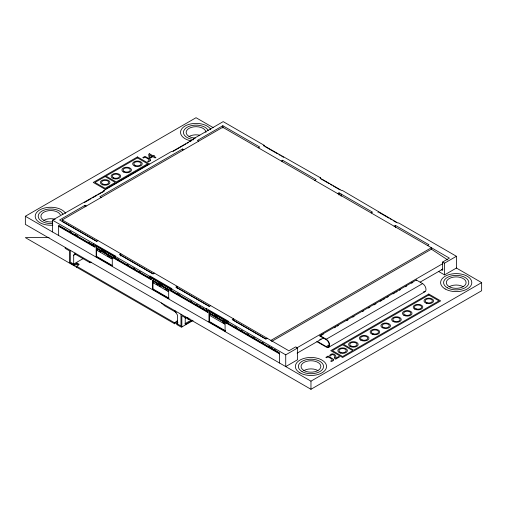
<?xml version="1.0" encoding="UTF-8"?>
<svg xmlns="http://www.w3.org/2000/svg" width="507" height="507" viewBox="0 0 507 507"><rect width="100%" height="100%" fill="white"/><g stroke="black" fill="none" stroke-linecap="round" stroke-linejoin="round"><path stroke-width="0.76" d="M83.256 258.532L73.692 264.052L73.692 255.236L75.118 253.12L75.391 254.261L90.081 262.74L91.539 262.151M76.665 267.233L76.665 266.257L79.206 264.299L77.089 263.076L74.542 264.54L70.302 262.094L70.302 250.344M174.623 323.789L174.623 322.813L177.165 320.855L177.165 321.831L174.623 323.789L25.35 237.612L49.109 237.612M456.306 267.981L481.65 282.608L481.65 290.739L310.962 389.287L25.35 224.392L25.35 216.261L196.038 117.713L213.162 127.599M52.494 231.927L52.494 220.177L104.353 190.727L103.929 190.48L103.929 191.557M103.929 190.48L171.74 151.333L172.165 151.574L193.788 139.089L193.37 138.842L193.37 139.919M193.37 138.842L223.181 121.629L264.103 145.256L264.103 146.333M84.454 202.534L91.114 198.687M92.451 197.914L97.116 195.22M98.447 194.454L102.446 192.147L102.87 192.387M173.223 151.282L185.885 143.969M187.216 143.202L188.553 142.435M189.884 141.662L191.215 140.895A15.59 9.006 0 0 1 184.941 126.078A15.59 9.006 0 0 1 210.804 129.513M86.329 206.026L85.062 205.291L59.617 219.981L96.507 241.281L97.864 240.502M183.826 149.736L182.552 149.007L99.904 196.722L101.172 197.457M258.38 147.829L259.736 147.043L222.839 125.742L197.394 140.433L198.668 141.168M97.135 241.541L62.247 221.401L62.247 219.93L222.757 127.263L449.417 258.126L442.636 262.043L442.636 270.37L441.293 269.591M73.692 255.236L75.391 254.261M52.494 220.177L115.463 256.048L115.038 256.288L115.038 257.905L149.812 277.982L150.237 277.741L150.237 276.125L149.812 276.366L115.038 256.288M264.103 145.256L263.678 145.503L320.5 177.824L320.5 178.901M58.641 235.482L58.641 225.342L93.415 245.42L93.839 245.173L93.839 243.556M95.322 247.01L59.066 226.078L58.641 226.325L94.898 247.258L94.898 245.47L95.322 245.223L113.98 255.997L113.98 257.784L151.048 279.186M96.805 248.772L97.23 248.531L112.072 257.1L112.072 258.57L111.648 258.811L96.805 250.243L96.805 248.772L111.648 257.347L112.072 257.1M96.805 250.243L97.23 250.002M65.213 247.403L65.213 248.386L69.453 250.832L69.453 262.094L69.877 262.829L74.542 265.522L77.089 264.052L78.674 264.971M96.172 256.656L112.281 265.96L112.281 256.979L96.172 247.676L96.172 256.656L96.596 256.415L112.034 265.332M94.898 245.47L113.555 256.244L113.98 255.997M281.277 161.049L282.633 160.269L316.134 179.611L314.777 180.391M113.555 256.244L113.555 258.031L113.98 257.784M115.038 257.905L115.463 257.664M154.267 273.064L152.911 273.843L119.411 254.501L120.767 253.722L120.767 255.991M320.5 177.824L320.082 178.065L341.705 190.55L342.13 190.309L398.109 223.118L398.534 222.871L456.42 256.288L456.42 268.045L444.544 274.889L438.606 271.46M151.301 278.032L151.726 277.785L170.384 288.559L170.384 290.346L208.124 312.141L207.699 312.382L169.959 290.593L169.959 288.806L151.301 278.032L151.301 279.82L113.555 258.031M321.565 179.732L321.989 179.484L329.316 183.718M153.209 281.341L153.634 281.093L168.476 289.662L168.476 291.132L168.051 291.373L153.209 282.805L153.209 281.341L168.051 289.909L168.476 289.662M153.209 282.805L153.634 282.564M152.569 289.224L152.994 288.977L169.11 298.281L168.685 298.528L152.569 289.224L152.569 280.238L168.685 289.541L169.11 289.294M169.959 288.806L170.384 288.559M171.442 288.857L206.216 308.928L206.641 308.687L206.641 310.303L206.216 310.544L171.442 290.473L171.442 288.857L171.867 288.61L150.237 276.125M337.681 193.611L339.037 192.831L372.537 212.173L371.181 212.953M169.959 290.593L170.384 290.346M171.442 290.473L171.867 290.226M193.072 320.487L181.411 327.218L176.74 324.524L176.74 323.548L178.014 322.813M181.829 326.977L181.829 315.715L186.075 318.162L187.375 317.407M210.671 305.626L209.315 306.405L175.809 287.07L177.165 286.284L177.165 288.553M187.767 317.572L187.767 319.137L188.617 319.632L189.96 318.852M185.049 323.65L191.272 320.056M207.699 312.382L207.699 310.595L208.124 310.347L226.781 321.121L226.781 322.908L279.319 353.246M377.962 212.294L378.387 212.046M192.622 320.253L185.226 324.524L185.226 316.995M208.973 312.8L209.397 312.553L209.397 321.539L225.514 330.843L225.089 331.09L208.973 321.787L208.973 312.8L225.089 322.103L225.514 321.856M209.606 313.903L210.031 313.656L224.874 322.224L224.874 323.694L224.449 323.941L209.606 315.367L209.606 313.903L224.449 322.471L224.874 322.224M209.606 315.367L210.031 315.126M208.973 321.787L209.397 321.539M207.699 310.595L226.356 321.368L226.781 321.121M279.579 363.037L279.579 352.904L227.846 323.035L227.846 321.419L228.27 321.172L206.641 308.687M394.078 226.179L395.435 225.393L428.941 244.735L427.578 245.521M226.356 321.368L226.356 323.155L226.781 322.908M227.846 323.035L228.27 322.788M267.069 338.188L265.712 338.974L232.212 319.632L233.569 318.846L233.569 320.361M270.884 340.393L431.4 247.72L431.4 249.191L447.751 259.952M271.575 341.464L431.4 249.191M296.81 347.91L442.915 263.551M285.733 354.837L297.603 347.979L297.603 359.723L285.733 366.586L285.733 354.837L227.846 321.419M442.636 262.043L444.544 263.146L456.42 256.288M319.974 335.602L326.248 339.227A4.797 2.769 60 0 1 329.639 345.102A4.797 2.769 60 0 1 326.248 347.061L317.04 341.743L317.04 341.255L326.248 346.573A4.202 2.427 60 0 0 329.214 344.855A4.202 2.427 60 0 0 326.248 339.715L319.974 336.097L319.974 335.602L416.323 279.978L422.597 283.597A4.797 2.769 60 0 1 425.962 288.946A4.797 2.769 60 0 1 423.472 291.81M319.974 336.097L323.39 334.119M334.328 327.807L335.691 327.021M337.06 326.229L338.423 325.443M346.623 320.709L347.992 319.917M352.777 317.16L354.139 316.368M362.34 311.634L363.709 310.848M368.494 308.085L369.857 307.293M373.957 304.929L376.01 303.744M380.111 301.38L382.158 300.195M383.526 299.403L384.889 298.617M386.942 297.432L388.311 296.646M393.09 293.883L394.459 293.09M395.828 292.305L397.19 291.512M399.243 290.334L400.606 289.541M405.391 286.778L406.76 285.992M411.545 283.229L412.907 282.443M319.771 339.677L321.14 338.891M297.134 353.145L323.561 337.941M420.151 282.114L442.915 269.033M326.248 339.227L422.597 283.597M326.248 346.573L328.98 344.994M328.644 347.301L424.993 291.671M25.35 216.261L310.962 381.156L481.65 282.608M265.586 146.922L277.583 153.849M278.913 154.616L280.244 155.389M281.581 156.156L283.578 157.309M330.653 184.491L331.984 185.258M333.314 186.025L339.982 189.872M379.052 212.433L389.053 218.206M390.384 218.973L391.715 219.746M393.052 220.513L396.379 222.44M297.603 347.979L295.695 346.877L288.908 350.8L62.247 219.93M120.393 254.97L153.228 273.932M176.487 287.355L209.321 306.317M233.264 320.139L266.099 339.094M69.294 231.002L71.335 232.187M75.429 234.545L77.476 235.73M88.383 242.029L89.745 242.815M91.108 243.601L92.477 244.387M117.51 258.843L118.872 259.628M127.054 264.356L128.423 265.142M133.195 267.899L134.558 268.685M139.33 271.441L140.692 272.227M148.874 276.949L150.237 277.741M177.323 293.376L179.364 294.554M190.277 300.854L191.64 301.64M196.412 304.396L197.774 305.182M199.137 305.968L200.506 306.76M202.547 307.939L203.915 308.725M235.077 326.717L236.439 327.503M241.199 330.253L242.561 331.039M247.327 333.79L248.69 334.582M252.778 336.94L254.818 338.118M262.303 342.44L263.665 343.226M268.431 345.977L269.794 346.763M271.156 347.548L272.519 348.334M274.56 349.513L275.922 350.299M101.292 250.141L105.323 252.467M158.368 283.09L159.711 283.869M161.055 284.642L162.398 285.416M214.765 315.658L216.781 316.818M223.498 320.697L224.842 321.47M226.356 323.155L279.579 353.88M99.252 251.168L100.601 251.947M107.351 255.839L109.373 257.011M110.722 257.79L112.072 258.57M156.327 284.123L157.677 284.896M159.027 285.675L160.377 286.455M165.098 289.186L166.448 289.96M222.852 322.528L224.874 323.694M176.221 312.477L164.598 305.759L161.48 302.983M176.74 323.548L180.986 325.995L180.986 314.245M76.665 266.257L174.623 322.813M175.511 311.412L174.471 310.487L177.589 315.221L177.589 324.036M89.809 261.606L90.081 262.74M444.544 263.146L444.544 274.889M416.323 279.978L416.323 280.466M395.435 225.393L395.435 227.662M341.154 194.054L341.154 196.323M339.037 192.831L339.037 195.1M310.962 381.156L310.962 389.287M282.633 160.269L282.633 161.777M225.089 322.103L225.089 331.09M224.449 322.471L224.449 323.941M222.839 125.742L222.839 128.018M206.216 308.928L206.216 310.544M188.617 318.06L188.617 319.632M186.075 317.179L186.075 318.162M182.552 149.007L182.552 150.516M168.685 289.541L168.685 298.528M168.051 289.909L168.051 291.373M152.994 279.991L152.994 288.977M149.812 276.366L149.812 277.982M111.648 257.347L111.648 258.811M96.596 247.429L96.596 256.415M93.415 243.804L93.415 245.42M85.062 205.291L85.062 206.805M77.089 263.076L77.089 264.052M74.542 264.54L74.542 265.522M189.041 136.491A9.893 5.71 0 0 1 199.828 135.255M43.798 220.349A9.893 5.71 0 0 1 55.174 219.265M303.966 370.554A9.893 5.71 0 0 1 317.959 370.554M449.208 286.702A9.893 5.71 0 0 1 463.202 286.702M195.391 138.107A9.893 5.71 0 0 1 186.151 132.156A9.893 5.71 0 0 1 196.253 126.693A9.893 5.71 0 0 1 205.937 132.403M52.728 221.863A9.893 5.71 0 0 1 41.137 217.497A9.893 5.71 0 0 1 48.444 210.709A9.893 5.71 0 0 1 60.352 214.784M52.829 225.184A15.59 9.006 0 0 1 35.503 218.016A15.59 9.006 0 0 1 46.764 207.566A15.59 9.006 0 0 1 65.561 213.371M192.78 139.425A12.593 7.269 0 0 1 187.134 127.263A12.593 7.269 0 0 1 208.206 130.521M52.766 223.441A12.593 7.269 0 0 1 38.431 217.649A12.593 7.269 0 0 1 47.962 209.176A12.593 7.269 0 0 1 62.957 214.379M334.74 357.739L334.715 358.658L335.615 359.178L339.601 356.884L338.86 356.453L335.685 358.284C337.282 354.228 331.527 352.156 329.556 355.527L330.52 356.028C331.489 353.183 335.697 354.925 334.74 357.739M150.579 160.149L150.034 160.96L148.386 161.803L147.569 161.327C151.98 160.446 146.555 157.823 144.844 157.227L143.475 158.019L142.79 157.62L145.015 156.34L150.154 159.344L150.579 160.149M333.65 359.894L333.105 360.705L331.451 361.548L330.634 361.073C335.051 360.192 329.626 357.568 327.909 356.972L326.546 357.758L325.862 357.365L328.086 356.079L333.226 359.089L333.65 359.894M137.454 156.923L93.263 182.438L105.139 189.295L149.324 163.78L137.454 156.923M105.139 176.563L94.961 182.438L105.139 188.312L115.317 182.438L105.139 176.563M137.454 157.905L105.988 176.068L116.166 181.95L147.632 163.78L137.454 157.905M149.483 153.76L148.684 154.223L149.121 157.804L150.034 158.33L152.886 156.682L155.104 157.962L155.934 157.487L153.716 156.207L154.483 155.763L153.786 155.364L153.019 155.801L149.483 153.76M152.189 156.283L150.015 157.538L149.666 154.825L152.189 156.283M428.789 294.035L330.741 350.641L342.618 357.492L440.665 300.885L428.789 294.035M342.618 344.76L332.44 350.641L342.618 356.516L352.796 350.641L342.618 344.76M428.789 295.011L343.467 344.272L353.645 350.147L438.967 300.885L428.789 295.011M303.966 370.509A9.893 5.71 0 0 0 320.519 367.943A9.893 5.71 0 0 0 308.402 360.946A9.893 5.71 0 0 0 303.966 370.509M299.935 372.835A15.59 9.006 0 0 0 326.02 368.798A15.59 9.006 0 0 0 306.925 357.771A15.59 9.006 0 0 0 299.935 372.835M302.058 371.606A12.593 7.269 0 0 0 323.124 368.348A12.593 7.269 0 0 0 307.705 359.444A12.593 7.269 0 0 0 302.058 371.606M351.592 346.218A3.6 2.079 0 0 0 356.985 344.418A3.6 2.079 0 0 0 351.592 342.618A3.6 2.079 0 0 0 351.592 346.218M362.359 340.001A3.6 2.079 0 0 0 367.759 338.201A3.6 2.079 0 0 0 362.359 336.401A3.6 2.079 0 0 0 362.359 340.001M373.133 333.783A3.6 2.079 0 0 0 378.533 331.984A3.6 2.079 0 0 0 373.133 330.184A3.6 2.079 0 0 0 373.133 333.783M383.907 327.56A3.6 2.079 0 0 0 389.3 325.76A3.6 2.079 0 0 0 383.907 323.967A3.6 2.079 0 0 0 383.907 327.56M394.674 321.343A3.6 2.079 0 0 0 400.074 319.543A3.6 2.079 0 0 0 394.674 317.743A3.6 2.079 0 0 0 394.674 321.343M405.448 315.126A3.6 2.079 0 0 0 410.847 313.326A3.6 2.079 0 0 0 405.448 311.526A3.6 2.079 0 0 0 405.448 315.126M416.222 308.909A3.6 2.079 0 0 0 421.615 307.109A3.6 2.079 0 0 0 416.222 305.309A3.6 2.079 0 0 0 416.222 308.909M426.989 302.685A3.6 2.079 0 0 0 432.389 300.885A3.6 2.079 0 0 0 426.989 299.086A3.6 2.079 0 0 0 426.989 302.685M382.31 327.725A4.797 2.769 0 0 0 390.339 326.483A4.797 2.769 0 0 0 384.464 323.086A4.797 2.769 0 0 0 382.31 327.725M372.531 334.379A4.797 2.769 0 0 0 379.73 331.984A4.797 2.769 0 0 0 372.531 329.582A4.797 2.769 0 0 0 372.531 334.379M360.769 340.159A4.797 2.769 0 0 0 368.798 338.917A4.797 2.769 0 0 0 362.917 335.526A4.797 2.769 0 0 0 360.769 340.159M403.857 315.284A4.797 2.769 0 0 0 411.88 314.042A4.797 2.769 0 0 0 406.006 310.652A4.797 2.769 0 0 0 403.857 315.284M414.625 309.067A4.797 2.769 0 0 0 422.654 307.825A4.797 2.769 0 0 0 416.779 304.428A4.797 2.769 0 0 0 414.625 309.067M393.083 321.501A4.797 2.769 0 0 0 401.107 320.259A4.797 2.769 0 0 0 395.232 316.869A4.797 2.769 0 0 0 393.083 321.501M426.393 303.287A4.797 2.769 0 0 0 433.586 300.885A4.797 2.769 0 0 0 426.393 298.49A4.797 2.769 0 0 0 426.393 303.287M102.737 184.833A4.797 2.769 0 0 0 109.937 182.438A4.797 2.769 0 0 0 102.737 180.036A4.797 2.769 0 0 0 102.737 184.833M103.339 184.237A3.6 2.079 0 0 0 108.739 182.438A3.6 2.079 0 0 0 103.339 180.638A3.6 2.079 0 0 0 103.339 184.237M123.29 171.955A4.797 2.769 0 0 0 131.313 170.713A4.797 2.769 0 0 0 125.438 167.323A4.797 2.769 0 0 0 123.29 171.955M124.139 171.467A3.6 2.079 0 0 0 130.16 170.536A3.6 2.079 0 0 0 125.749 167.994A3.6 2.079 0 0 0 124.139 171.467M135.052 166.182A4.797 2.769 0 0 0 142.252 163.78A4.797 2.769 0 0 0 135.052 161.384A4.797 2.769 0 0 0 135.052 166.182M134.906 165.25A3.6 2.079 0 0 0 140.927 164.319A3.6 2.079 0 0 0 136.522 161.771A3.6 2.079 0 0 0 134.906 165.25M340.222 353.037A4.797 2.769 0 0 0 347.415 350.641A4.797 2.769 0 0 0 340.222 348.239A4.797 2.769 0 0 0 340.222 353.037M340.818 352.435A3.6 2.079 0 0 0 346.218 350.641A3.6 2.079 0 0 0 340.818 348.841A3.6 2.079 0 0 0 340.818 352.435M349.995 346.376A4.797 2.769 0 0 0 358.024 345.134A4.797 2.769 0 0 0 352.15 341.743A4.797 2.769 0 0 0 349.995 346.376M113.511 178.616A4.797 2.769 0 0 0 120.71 176.221A4.797 2.769 0 0 0 113.511 173.819A4.797 2.769 0 0 0 113.511 178.616M113.365 177.684A3.6 2.079 0 0 0 119.386 176.753A3.6 2.079 0 0 0 114.981 174.212A3.6 2.079 0 0 0 113.365 177.684M449.208 286.651A9.893 5.71 0 0 0 465.762 284.091A9.893 5.71 0 0 0 453.645 277.095A9.893 5.71 0 0 0 449.208 286.651M447.301 287.754A12.593 7.269 0 0 0 468.373 284.49A12.593 7.269 0 0 0 452.947 275.586A12.593 7.269 0 0 0 447.301 287.754M445.178 288.977A15.59 9.006 0 0 0 471.269 284.94A15.59 9.006 0 0 0 452.168 273.913A15.59 9.006 0 0 0 445.178 288.977"/></g></svg>
